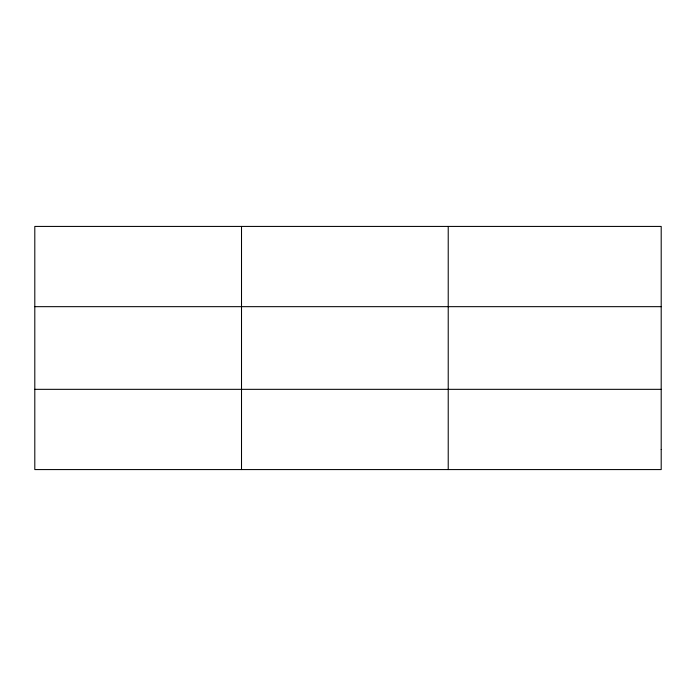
<?xml version="1.0" encoding="UTF-8"?>
<svg xmlns="http://www.w3.org/2000/svg" width="696" height="696" viewBox="0 0 696 696"><rect width="100%" height="100%" fill="white"/><g stroke="black" fill="none" stroke-linecap="round" stroke-linejoin="round"><path stroke-width="1.04" d="M241.512 469.574L241.512 226.426M448.224 469.574L448.224 226.426M34.8 306.666L661.2 306.666M34.8 389.334L661.2 389.334M661.2 449.512L661.2 469.574L34.8 469.574L34.8 226.426L661.2 226.426L661.2 449.512"/></g></svg>
